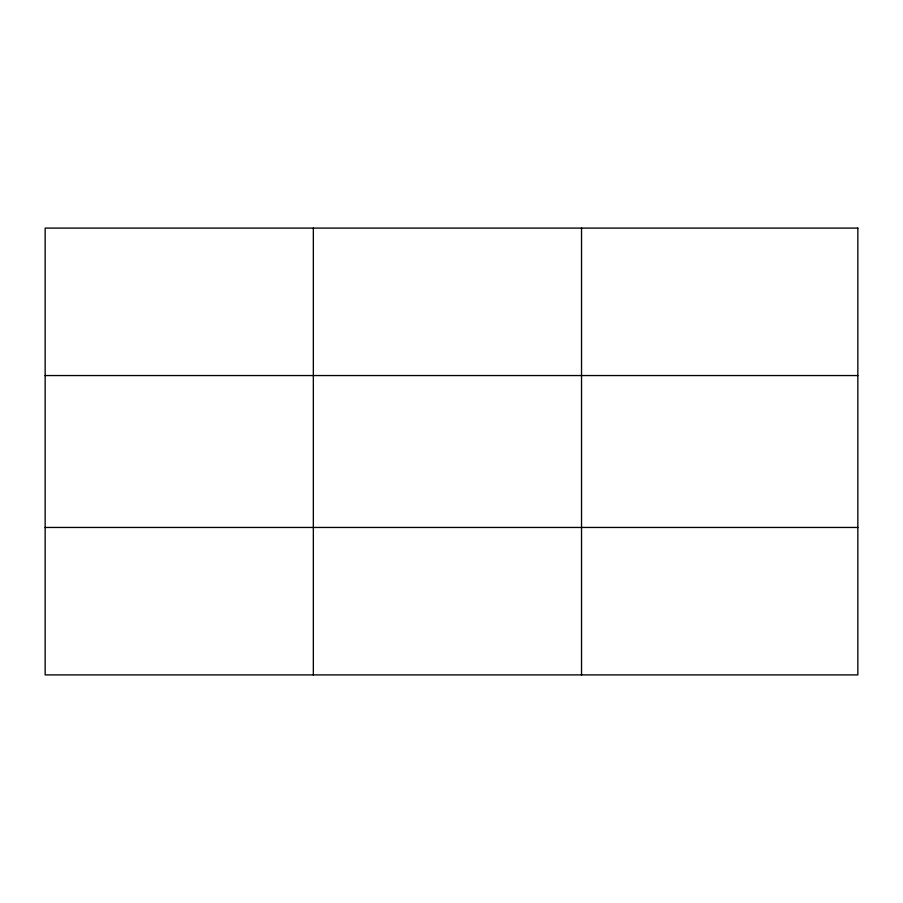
<?xml version="1.0" encoding="UTF-8"?>
<svg xmlns="http://www.w3.org/2000/svg" width="903" height="903" viewBox="0 0 903 903"><rect width="100%" height="100%" fill="white"/><g stroke="black" fill="none" stroke-linecap="round" stroke-linejoin="round"><path stroke-width="1.35" d="M313.341 228.098L313.341 674.902M581.532 228.098L581.532 674.902M45.15 375.546L857.85 375.546M45.15 527.454L857.85 527.454M857.85 228.098L857.85 674.902L45.15 674.902L45.15 228.098L857.85 228.098"/></g></svg>
